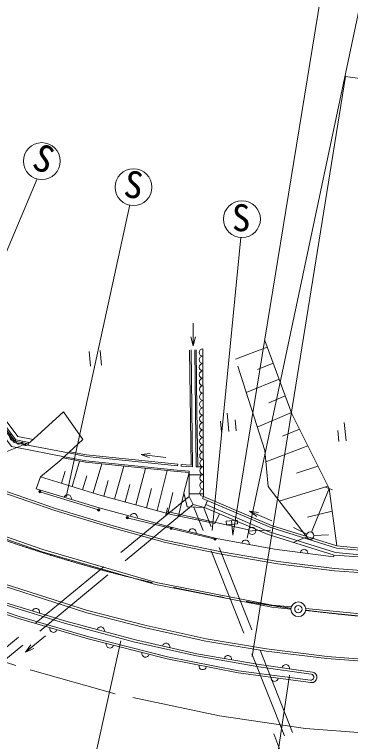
# Model space of a CAD drawing. Units: millimetres, scale not verified. Extents: x 40000 to 680000, y 20000 to 380000.
# Drawn here: x 349848 to 372633, y 266496 to 315830 of the extents above; entities that cross this region are included whole.
import ezdxf
from ezdxf.enums import TextEntityAlignment as Align

# ---------------------------------------------------------------- set-up
doc = ezdxf.new("R2010")
doc.units = ezdxf.units.MM
doc.header["$LTSCALE"] = 1000
doc.header["$PDMODE"] = 32
doc.header["$PDSIZE"] = 500
doc.linetypes.add('CHAIN', pattern=[18.5, 12, -1.5, 3.5, -1.5])
doc.linetypes.add('DASHED', pattern=[7.5, 6, -1.5])
for name, color, linetype, lineweight in [('M-BGD', 7, 'Continuous', 13), ('M-BGD-EXST', 7, 'Continuous', 13), ('M-BMK', 2, 'CHAIN', 13), ('M-BMK-SRVR', 3, 'Continuous', 13), ('M-STR-HTXT', 7, 'Continuous', 13), ('M-STR-STRC', 7, 'Continuous', 13)]:
    doc.layers.add(name, color=color, linetype=linetype, lineweight=lineweight)
doc.styles.add('ＭＳ ゴシック', font='')
doc.styles.get('ＭＳ ゴシック').set_extended_font_data('MS Gothic')

msp = doc.modelspace()

# ---------------------------------------------------------------- linework, layer by layer
at = {"layer": 'M-BGD'}
for p, q in [((361954, 294884), (361967, 293347)), ((361967, 293347), (361812, 293946)), ((361967, 293347), (362112, 293949)), ((361822, 285236), (361720, 293060)), ((361924, 285128), (361819, 293069)), ((362623, 293145), (362670, 283121)), ((366992, 293244), (364833, 292431)), ((367393, 292162), (366318, 291744)), ((367793, 291081), (365557, 290179)), ((368212, 289950), (367100, 289486)), ((349868, 286872), (347948, 289426)), ((368631, 288820), (366315, 287820)), ((369184, 287686), (368015, 287212)), ((350670, 286718), (349868, 286872)), ((369747, 286557), (366890, 285478)), ((358427, 285960), (359040, 286037)), ((360100, 285760), (358427, 285960)), ((358427, 285960), (359005, 285739)), ((353750, 283800), (354262, 285520)), ((355185, 283361), (355759, 285332)), ((356627, 282950), (357250, 285180)), ((360915, 285309), (360907, 285209)), ((361154, 285290), (361146, 285190)), ((361924, 285128), (361146, 285190)), ((361822, 285236), (361154, 285290)), ((370427, 285190), (368983, 284693)), ((353033, 284019), (353277, 284831)), ((358074, 282555), (358727, 285029)), ((359522, 282161), (360198, 284879)), ((361697, 284745), (361704, 284844)), ((362274, 285132), (362174, 285131)), ((362661, 285134), (362274, 285132)), ((354467, 283580), (354743, 284516)), ((355903, 283147), (356209, 284211)), ((362663, 284599), (361697, 284594)), ((357351, 282752), (357673, 283938)), ((371107, 283823), (367805, 282796)), ((355481, 282233), (351633, 283422)), ((358798, 282358), (359133, 283666)), ((360245, 281964), (360588, 283385)), ((360977, 281799), (361331, 283320)), ((362669, 283299), (361697, 283294)), ((362659, 283126), (362600, 282988)), ((362935, 282844), (362738, 282385)), ((363750, 281952), (363425, 281296)), ((367303, 281472), (365795, 282131)), ((365795, 282131), (366284, 281753)), ((365795, 282131), (366404, 282028)), ((371392, 282126), (369710, 281726)), ((360397, 280968), (357574, 281661)), ((363365, 280240), (360543, 280933)), ((376745, 279293), (371712, 279765)), ((371519, 279145), (371485, 279020)), ((351940, 273661), (350590, 272549)), ((350590, 272549), (350958, 273046)), ((350590, 272549), (351149, 272815)), ((367425, 267023), (367973, 265561))]:
    msp.add_line(p, q, dxfattribs=at)
at = {"layer": 'M-BGD', "linetype": 'DASHED'}
for p, q in [((366819, 286251), (364545, 293327)), ((353504, 286073), (350502, 286648)), ((353233, 285819), (349996, 286440)), ((367047, 283790), (366819, 286251)), ((361697, 284745), (361697, 283126)), ((369618, 280418), (367047, 283790)), ((361697, 283127), (342490, 267285)), ((361697, 283126), (361971, 282576)), ((361971, 282575), (342871, 266822)), ((361971, 282576), (362738, 282385)), ((370915, 259902), (362006, 282401)), ((371468, 260136), (362657, 282387)), ((371623, 279322), (376719, 278843)), ((371683, 279617), (376736, 279143)), ((349932, 271642), (343858, 273663)), ((356672, 269729), (349932, 271642)), ((363741, 268237), (356672, 269729)), ((369585, 267376), (363741, 268237)), ((375303, 266943), (369585, 267376))]:
    msp.add_line(p, q, dxfattribs=at)
at = {"layer": 'M-BGD'}
for points in [[(350502, 286648), (349811, 286781), (347890, 289337), (345006, 289996), (342909, 290615), (339441, 291870), (337595, 292736), (333740, 294861), (330716, 296746), (327706, 298640)], [(349996, 286440), (349641, 286508), (347716, 289069), (344930, 289705), (342815, 290330), (339325, 291592), (337459, 292469), (333589, 294603), (330557, 296492), (327516, 298405)], [(366818, 293712), (368664, 288731), (371183, 283671), (371712, 279765)], [(345210, 293048), (345256, 292316), (346778, 291150), (349925, 286963), (350838, 286787)], [(362174, 285131), (362124, 288949), (362069, 293072)], [(362274, 285132), (362224, 288951), (362169, 293074)], [(351100, 286992), (350067, 287190), (346957, 291328)], [(347692, 285789), (349220, 286119), (350905, 286815), (353174, 288875), (354479, 286987), (352931, 285536), (351611, 284455), (351320, 283642)], [(360916, 285309), (354732, 285939), (353594, 286157)], [(361697, 284745), (360870, 284811), (354660, 285444), (353143, 285735)], [(361704, 284844), (360880, 284910), (354674, 285543), (353233, 285819)], [(360907, 285209), (354718, 285840), (353504, 286073)], [(362738, 282385), (361546, 282412), (361321, 283364), (361697, 284745)], [(363425, 281296), (360466, 281904), (355724, 283195), (351611, 284455)], [(371485, 279020), (367492, 279555), (363553, 280280), (360282, 281092), (355583, 282341), (351320, 283642)], [(371683, 279617), (367227, 281007), (362600, 282988)], [(371712, 279765), (367279, 281147), (362659, 283126)], [(369976, 271066), (366411, 271571), (362188, 272303), (358012, 273244), (353294, 274512), (349206, 275758), (344597, 277357), (340576, 278946), (336683, 280664), (333476, 282336)], [(370060, 271206), (366434, 271719), (362217, 272450), (358048, 273389), (353335, 274656), (349252, 275901), (344650, 277497), (340634, 279084), (336748, 280800), (333496, 282495)], [(371519, 279145), (367054, 280537), (362738, 282385)], [(371623, 279322), (367123, 280725), (362817, 282569)], [(333169, 281825), (336401, 280143), (340896, 278146), (345467, 276412), (350119, 274837), (354849, 273453), (360198, 272094), (365020, 271143), (369953, 270500)], [(333238, 281958), (336467, 280278), (340953, 278284), (345518, 276553), (350164, 274980), (354889, 273598), (360231, 272240), (365044, 271291), (369913, 270656)], [(415102, 281527), (405384, 280563), (395668, 279568), (392219, 279221), (385259, 278779), (381601, 278670), (376564, 278808), (371519, 279145)]]:
    msp.add_lwpolyline(points, dxfattribs=at)
for centre, radius in [((351561, 283444), 75), ((351561, 283444), 60), ((351561, 283444), 50), ((355553, 282210), 75), ((355553, 282210), 60), ((355553, 282210), 50), ((357501, 281678), 75), ((357501, 281678), 60), ((357501, 281678), 50), ((360470, 280950), 75), ((360470, 280950), 60), ((360470, 280950), 50), ((363438, 280222), 75), ((363438, 280222), 60), ((363438, 280222), 50)]:
    msp.add_circle(centre, radius, dxfattribs=at)
for centre, radius, start, end in [((362625, 292895), 251, 90.4084, 270.1302), ((362627, 292393), 251, 90.4084, 270.1302), ((362630, 291892), 251, 90.4084, 270.1302), ((362632, 291391), 251, 90.4084, 270.1302), ((362634, 290890), 251, 90.4084, 270.1302), ((362637, 290389), 251, 90.4084, 270.1302), ((362639, 289887), 251, 90.4084, 270.1302), ((362641, 289386), 251, 90.4084, 270.1302), ((362644, 288885), 251, 90.4084, 270.1302), ((362646, 288384), 251, 90.4084, 270.1302), ((362648, 287883), 251, 90.4084, 270.1302), ((362651, 287381), 251, 90.4084, 270.1302), ((349777, 287179), 262, 129.5969, 304.2636), ((362653, 286880), 251, 90.4084, 270.1302), ((350150, 286902), 233, 164.9969, 353.2933), ((350607, 286815), 233, 164.9969, 353.2933), ((362655, 286379), 251, 90.4084, 270.1302), ((362658, 285878), 251, 90.4084, 270.1302), ((362660, 285377), 251, 90.4084, 270.1302), ((362662, 284875), 251, 90.4084, 270.1302), ((362665, 284374), 251, 90.4084, 270.1302), ((362667, 283873), 251, 90.4084, 270.1302), ((353452, 282991), 250, 343.0298, 163.0298), ((362670, 283372), 251, 90.4084, 270.1302), ((357932, 281716), 250, 345.1203, 165.1203), ((361917, 280686), 250, 346.0611, 166.0611), ((365522, 279918), 250, 349.5624, 169.5624), ((369489, 279287), 250, 352.3673, 172.3673), ((351294, 275278), 250, 343.0477, 163.0477), ((352484, 274145), 250, 163.6937, 343.6937), ((355691, 274023), 250, 344.9553, 164.9553), ((356312, 273081), 250, 165.7423, 345.7423), ((360132, 272920), 250, 347.2987, 167.2987), ((358735, 272466), 250, 165.7423, 345.7423), ((364325, 272084), 250, 350.1693, 170.1693), ((362609, 271618), 250, 168.8433, 348.8433), ((368247, 271462), 250, 351.9427, 171.9427), ((367487, 270821), 250, 172.5723, 352.5723), ((369944, 270861), 207, 261.4867, 80.9872), ((370005, 270853), 357, 261.6885, 81.189)]:
    msp.add_arc(centre, radius, start, end, dxfattribs=at)
at = {"layer": 'M-BGD-EXST'}
for p, q in [((351393, 304687), (343688, 286484)), ((357658, 302909), (353340, 283097)), ((365194, 300708), (363246, 280811)), ((354913, 292962), (355007, 291966)), ((355659, 293033), (355754, 292037)), ((364260, 288784), (364377, 287540)), ((363809, 288239), (363880, 287493)), ((364805, 288333), (364875, 287587)), ((372217, 288153), (372335, 286908)), ((371767, 287608), (371837, 286861)), ((369998, 280698), (371183, 283671)), ((370951, 283764), (371415, 283579)), ((360115, 281862), (360225, 282350)), ((365723, 280849), (360170, 282106)), ((364194, 281453), (364941, 281524)), ((364194, 281453), (364218, 281204)), ((364218, 281204), (364964, 281275)), ((364567, 281489), (364662, 280493)), ((364941, 281524), (364964, 281275)), ((365718, 280771), (366216, 280818)), ((366217, 280803), (367216, 280838)), ((369681, 280575), (368781, 281012)), ((369674, 280372), (368749, 279994)), ((370156, 280477), (371155, 280522)), ((357066, 273323), (352409, 252448)), ((368496, 270990), (365194, 248892))]:
    msp.add_line(p, q, dxfattribs=at)
for centre, radius in [((351698, 305884), 1250), ((357917, 304112), 1250), ((365275, 301946), 1250), ((365967, 280794), 250), ((369906, 280466), 250)]:
    msp.add_circle(centre, radius, dxfattribs=at)
at = {"layer": 'M-BMK'}
for centre, radius, start, end in [((382345, 376390), 101786, 229.26042, 262.24137), ((381350, 365601), 90960, 262.57527, 274.86863)]:
    msp.add_arc(centre, radius, start, end, dxfattribs=at)
at = {"layer": 'M-BMK-SRVR'}
msp.add_circle((369100, 275470), 500, dxfattribs=at)
msp.add_point((369100, 275470), dxfattribs=at)
at = {"layer": 'M-STR-HTXT'}
for p, q in [((378656, 341856), (365617, 280303)), ((372306, 311630), (365956, 272260)), ((403802, 306973), (372306, 311630))]:
    msp.add_line(p, q, dxfattribs=at)
at = {"layer": 'M-STR-STRC'}
msp.add_line((364662, 280493), (375314, 345958), dxfattribs=at)
for points in [[(375494, 277943), (371558, 278226), (367722, 278699), (363888, 279359), (360122, 280139), (356378, 281181), (352628, 282311), (348978, 283575), (345295, 284937), (341775, 286472), (338275, 288119), (334882, 289919), (331367, 291922), (327999, 293936), (324800, 296101)], [(375487, 277793), (371544, 278077), (367700, 278550), (363860, 279211), (360087, 279994), (356336, 281037), (352581, 282168), (348928, 283434), (345239, 284797), (341713, 286336), (338208, 287984), (334809, 289788), (331292, 291793), (327919, 293809), (324713, 295980)], [(323004, 293618), (329843, 289164), (336859, 285333), (344165, 282012), (351721, 279371), (359413, 277137), (367290, 275608), (368600, 275478)], [(323092, 293740), (329920, 289293), (336926, 285467), (344221, 282152), (351767, 279514), (359448, 277283), (367312, 275756), (368625, 275626)], [(375181, 271803), (371037, 272116), (366924, 272634), (362821, 273307), (358733, 274211), (354749, 275234), (346876, 277761), (339185, 280850), (335525, 282618), (331923, 284528), (328356, 286544), (324802, 288721), (321246, 291187)], [(375189, 271952), (371052, 272265), (366946, 272783), (362850, 273455), (358768, 274357), (354790, 275378), (346927, 277902), (339246, 280987), (335592, 282752), (331995, 284660), (328432, 286673), (324884, 288847), (321332, 291310)], [(369592, 275380), (375372, 274806), (383312, 274677), (391312, 275120), (399287, 275768), (415282, 277274), (423223, 278106), (435053, 279348), (443069, 280183), (451057, 281016), (458987, 281865), (468182, 282815)], [(369596, 275530), (375381, 274956), (383309, 274827), (391302, 275270), (399274, 275918), (415267, 277423), (423207, 278255), (435038, 279498), (443053, 280332), (451041, 281165), (458972, 282015), (468162, 282963)]]:
    msp.add_lwpolyline(points, dxfattribs=at)

# ---------------------------------------------------------------- texts
at = {"layer": 'M-BGD-EXST', "style": 'ＭＳ ゴシック'}
for rotation, p in [(339.499, (350730, 304905)), (351.169, (357090, 302934))]:
    msp.add_text('S', height=1833, rotation=rotation, dxfattribs=at).set_placement(p, align=Align.BOTTOM_LEFT)
msp.add_text('S', height=1833, dxfattribs=at).set_placement((364596, 300572), align=Align.BOTTOM_LEFT)

doc.saveas('drawing.dxf')
